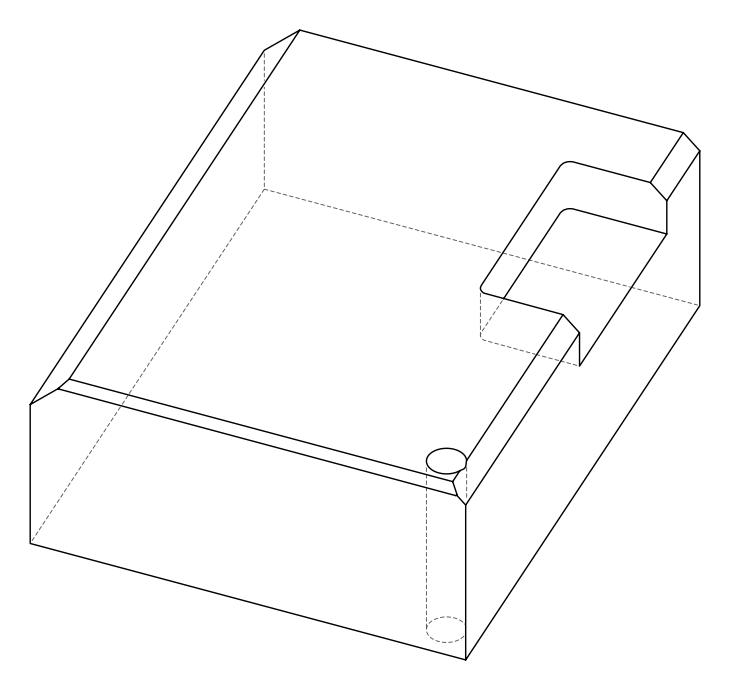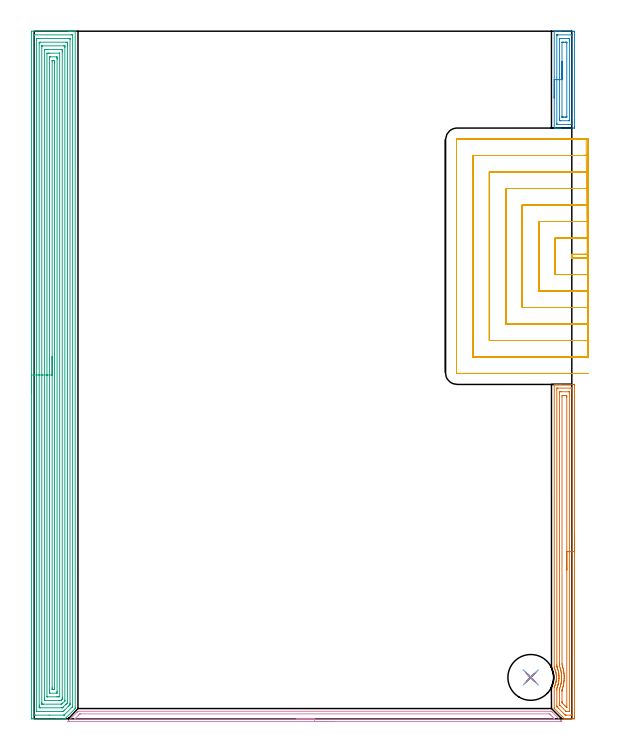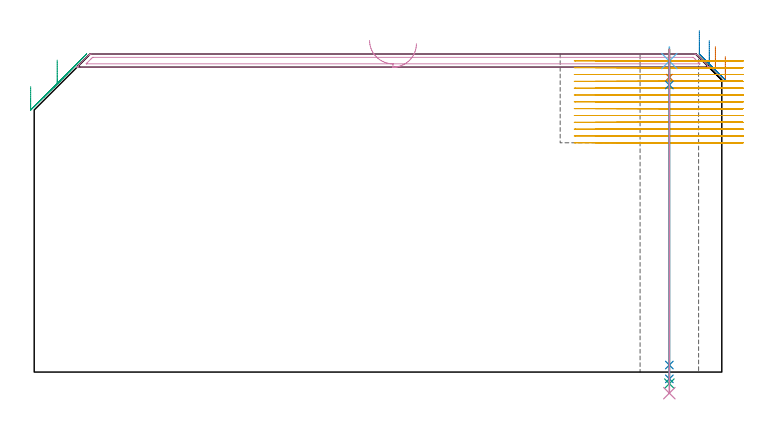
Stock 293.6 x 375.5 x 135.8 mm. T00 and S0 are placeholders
(PLAN: 10 operations, 6 tool changes, 97 min)
(1 AREA_MILL | FG_CHAMFER_SURFACE | UGT0205_001 | 6.07 min | 11638 mm3)
(2 AREA_MILL_1 | FG_CHAMFER_SURFACE_1 | UGT0205_001 | 1.96 min | 3646 mm3)
(3 AREA_MILL_2 | FG_CHAMFER_SURFACE_2 | UGT0205_001 | 27.3 min | 107248 mm3)
(4 AREA_MILL_3 | FG_CHAMFER_SURFACE_3 | UGT0205_001 | 4.44 min | 4102 mm3)
(5 MILL_SLOT | SLOT_PARTIAL_RECTANGULAR | NXT0201_011 | Follow Part, ap 3, ae 75% | 55.35 min | 364718 mm3)
(6 SPOT_DRILL | STEP1HOLE | NXT0321_9005460120000 | 0.05 min | 169 mm3)
(7 DRILL_BLIND_HOLE_INTO_CENTER | STEP1HOLE | NXT0301_037 | 0.05 min | 230 mm3)
(8 GUN_DRILL_THROUGH_HOLE | STEP1HOLE | UGT0307_002 | 0.61 min | 3527 mm3)
(9 SPADE_DRILL_TO_ENLARGE_THROUGH_HOLE | STEP1HOLE | UGT0306_006 | 0.57 min | 21635 mm3)
(10 DRILL_TO_ENLARGE_THROUGH_HOLE | STEP1HOLE | UGT0301_059 | 0.59 min | 41029 mm3)
(TOOL UGT0205_001 | Chamfer Mill 20 x 3 x 45 deg. | D20 FL50 Z2)
(TOOL NXT0201_011 | ENDMILL 12mm [2P460-1200-NA 1630] | D12 FL38 Z6)
(TOOL NXT0321_9005460120000 | NC Spot Drill, 142deg, 12mm, Carbide, Uncoated | D12 PA142 FL30 Z2)
(TOOL NXT0301_037 | Carbide Drill 6.6mm [860.1-0660-033A1-MM 2214] | D6.6 PA140 FL53 Z2)
(TOOL UGT0307_002 | Gun Drill 6 mm | D6 PA130 FL24 Z1)
(TOOL UGT0306_006 | Spade Drill 15.5mm | D15.5 PA132 FL10 Z2)
(TOOL UGT0301_059 | Twist Drill 25 mm | D25 PA118 FL160 Z2)
(OP 1 AREA_MILL)
G17 G21 G94 G90
T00 M6
G54
G17 G0 G90 X295.1 Y101.3 S1061 M3
G43 Z145.8 H0
Z134.7
G94 G1 Y101.262 Z133.828 F250.
Y101.148 Z132.964
Y100.959 Z132.112
Y100.697 Z131.28
Y100.363 Z130.474
Y99.96 Z129.7
Y99.492 Z128.964
Y98.96 Z128.272
Y98.371 Z127.629
Y97.728 Z127.04
Y97.036 Z126.508
Y96.3 Z126.04
Y95.526 Z125.637
Y94.72 Z125.303
Y93.888 Z125.041
Y93.036 Z124.852
Y92.172 Z124.738
Y91.3 Z124.7
Y0.882
X295.098 Y0.619 Z124.702
X295.091 Y0.007 Z124.705
X295.084 Y0.004 Z124.712
X294.469 Y0. Z125.327
X294.194 Z125.602
X292.68 Z127.114
X292.13 Z127.666
X291.786 Z128.01
X291.236 Z128.56
X290.891 Z128.903
X289.894 Z129.906
X289.596 Y0.01 Z130.202
X289.55 Y0.053 Z130.248
X289.427 Y0.172 Z130.371
X289.383 Y0.216 Z130.415
X284.108 Y5.492 Z135.689
X284.006 Y5.598 Z135.791
X284. Y5.979 Z135.8
Y17.147
X284.005 Y17.253 Z135.79
X284.011 Y17.287 Z135.784
X284.147 Y17.594 Z135.649
X284.179 Y17.665 Z135.618
X284.344 Y18.073 Z135.456
X284.359 Y18.11 Z135.441
X284.522 Y18.558 Z135.277
X284.664 Y19.003 Z135.135
X284.788 Y19.45 Z135.01
X284.8 Y19.495 Z134.999
X284.879 Y19.827 Z134.917
X284.929 Y20.027 Z134.87
X284.938 Y20.061 Z134.862
X284.988 Y20.343 Z134.807
X285.06 Y20.788 Z134.735
X285.107 Y21.167 Z134.685
X285.116 Y21.235 Z134.676
X285.159 Y21.681 Z134.635
X285.176 Y21.954 Z134.621
X285.185 Y22.128 Z134.609
Y22.23 Z134.604
X285.194 Y22.574 Z134.601
X285.187 Y23.02 Z134.61
X285.177 Y23.191 Z134.616
X285.172 Y23.291 Z134.623
X285.163 Y23.467 Z134.633
X285.127 Y23.848 Z134.664
X285.122 Y23.913 Z134.671
X285.074 Y24.321 Z134.726
X285.069 Y24.36 Z134.73
X284.999 Y24.805 Z134.801
X284.938 Y25.139 Z134.862
X284.873 Y25.419 Z134.924
X284.819 Y25.634 Z134.976
X284.803 Y25.698 Z134.992
X284.679 Y26.146 Z135.118
X284.629 Y26.309 Z135.171
X284.559 Y26.528 Z135.238
X284.539 Y26.591 Z135.258
X284.379 Y27.038 Z135.42
X284.226 Y27.421 Z135.571
X284.201 Y27.483 Z135.596
X284.077 Y27.766 Z135.72
X284.043 Y27.849 Z135.755
X284.006 Y27.942 Z135.792
X284. Y28.315 Z135.8
Y182.428
X284.003 Y182.59 Z135.788
X284.068 Y182.594 Z135.723
X284.487 Y182.6 Z135.313
X284.836 Z134.963
X285.526 Z134.27
X286.765 Z133.032
X287.314 Z132.48
X287.934 Z131.862
X294.469 Z125.329
X294.745 Y182.598 Z125.052
X295.092 Y182.59 Z124.706
X295.099 Y182.244 Z124.699
X295.1 Y91.3 Z124.7
X293.686 Z126.114
X293.685 Y2.406 Z126.115
X293.684 Y2.296 Z126.116
X293.679 Y2.184 Z126.121
X293.669 Y2.01 Z126.131
X293.574 Y2.008 Z126.226
X293.085 Y2.001 Z126.715
X290.403 Y2. Z129.397
X290.2 Y2.004 Z129.6
X290.099 Y2.008 Z129.701
X290.05 Y2.012 Z129.75
X289.997 Y2.061 Z129.803
X289.645 Y2.406 Z130.155
X286.071 Y5.979 Z133.729
X285.526 Y6.528 Z134.274
X285.442 Y6.617 Z134.358
X285.423 Y6.638 Z134.377
X285.42 Y6.688 Z134.38
X285.417 Y6.761 Z134.383
X285.415 Y6.873 Z134.385
X285.414 Y6.984 Z134.386
X285.415 Y15.807 Z134.385
X285.416 Y15.917 Z134.384
X285.426 Y16.7 Z134.374
X285.526 Y16.966 Z134.274
X285.695 Y17.425 Z134.105
X285.754 Y17.594 Z134.046
X285.918 Y18.095 Z133.882
X286.036 Y18.487 Z133.764
X286.084 Y18.655 Z133.716
X286.119 Y18.787 Z133.681
X286.266 Y19.38 Z133.534
X286.282 Y19.449 Z133.518
X286.294 Y19.507 Z133.506
X286.42 Y20.214 Z133.38
X286.428 Y20.266 Z133.372
X286.429 Y20.274 Z133.371
X286.525 Y21.062 Z133.275
X286.535 Y21.167 Z133.265
X286.586 Y21.895 Z133.214
X286.594 Y22.061 Z133.206
X286.601 Y22.774 Z133.199
X286.597 Y22.954 Z133.203
X286.563 Y23.704 Z133.237
X286.552 Y23.848 Z133.248
X286.513 Y24.243 Z133.287
X286.462 Y24.699 Z133.338
X286.456 Y24.741 Z133.344
X286.42 Y24.981 Z133.38
X286.306 Y25.634 Z133.494
X286.294 Y25.697 Z133.506
X286.276 Y25.778 Z133.524
X286.087 Y26.528 Z133.713
X285.956 Y26.991 Z133.844
X285.819 Y27.421 Z133.981
X285.526 Y28.233 Z134.274
X285.495 Y28.315 Z134.305
X285.476 Y28.365 Z134.324
X285.421 Y28.526 Z134.379
X285.419 Y28.622 Z134.381
X285.416 Y28.817 Z134.384
X285.414 Y29.208 Z134.386
Y29.319
X285.415 Y180.194 Z134.385
X285.416 Y180.304 Z134.384
X285.421 Y180.416 Z134.379
X285.431 Y180.59 Z134.369
X285.526 Y180.592 Z134.274
X286.015 Y180.599 Z133.785
X293.168 Y180.6 Z126.632
X293.574 Y180.598 Z126.226
X293.632 Y180.595 Z126.168
X293.666 Y180.59 Z126.134
X293.679 Y180.585 Z126.121
X293.681 Y180.528 Z126.119
X293.685 Y180.306 Z126.115
X293.686 Y180.194 Z126.114
Y180.083
Y91.3
X292.272 Z127.528
X292.271 Y4.601 Z127.529
X292.269 Y4.192 Z127.531
X292.267 Y4.072 Z127.533
X292.265 Y4.02 Z127.535
X292.171 Y4.01 Z127.629
X291.976 Y4.002 Z127.824
X291.786 Y4.001 Z128.014
X291.084 Y4. Z128.716
X290.891 Y4.001 Z128.909
X290.699 Y4.005 Z129.101
X290.571 Y4.01 Z129.229
X290.491 Y4.02 Z129.309
X290.455 Y4.053 Z129.345
X290.308 Y4.192 Z129.492
X287.314 Y7.185 Z132.486
X287.025 Y7.478 Z132.775
X286.881 Y7.627 Z132.919
X286.848 Y7.664 Z132.952
X286.835 Y7.699 Z132.965
X286.834 Y7.766 Z132.966
X286.83 Y8.25 Z132.97
X286.829 Y8.66 Z132.971
X286.828 Y9.145 Z132.972
X286.829 Y15.398 Z132.971
X286.831 Y15.807 Z132.969
X286.834 Y16.049 Z132.966
X286.837 Y16.167 Z132.963
X286.867 Y16.254 Z132.933
X287.02 Y16.7 Z132.78
X287.094 Y16.921 Z132.706
X287.31 Y17.594 Z132.49
X287.314 Y17.609 Z132.486
X287.496 Y18.306 Z132.305
X287.54 Y18.487 Z132.26
X287.663 Y19.032 Z132.137
X287.725 Y19.38 Z132.075
X287.796 Y19.793 Z132.004
X287.86 Y20.274 Z131.94
X287.899 Y20.583 Z131.901
X287.955 Y21.167 Z131.845
X287.972 Y21.403 Z131.828
X288.008 Y22.061 Z131.792
X288.012 Y22.257 Z131.788
Y22.954
X288.006 Y23.156 Z131.794
X287.973 Y23.848 Z131.827
X287.952 Y24.104 Z131.848
X287.887 Y24.741 Z131.913
X287.841 Y25.108 Z131.959
X287.756 Y25.634 Z132.044
X287.662 Y26.181 Z132.138
X287.584 Y26.528 Z132.216
X287.383 Y27.353 Z132.417
X287.364 Y27.421 Z132.436
X287.314 Y27.593 Z132.486
X287.085 Y28.315 Z132.715
X286.847 Y29.001 Z132.953
X286.835 Y29.208 Z132.965
X286.831 Y29.691 Z132.969
X286.829 Y30.101 Z132.971
Y30.587
Y177.999
X286.831 Y178.407 Z132.969
X286.833 Y178.528 Z132.967
X286.835 Y178.58 Z132.965
X286.929 Y178.59 Z132.871
X287.124 Y178.598 Z132.676
X287.314 Y178.599 Z132.486
X288.016 Y178.6 Z131.784
X291.978 Y178.599 Z127.822
X292.107 Y178.597 Z127.693
X292.209 Y178.592 Z127.591
X292.265 Y178.588 Z127.535
X292.266 Y178.568 Z127.534
X292.269 Y178.407 Z127.531
X292.271 Y177.923 Z127.529
X292.272 Y177.514 Z127.528
Y91.3
X290.857 Z128.943
Y6.462
X290.855 Y6.257 Z128.945
X290.853 Y6.154 Z128.947
X290.851 Y6.118 Z128.949
X290.824 Y6.136 Z128.976
X290.076 Y6.873 Z129.724
X289.997 Y6.952 Z129.803
X289.182 Y7.766 Z130.618
X289.103 Y7.846 Z130.697
X288.299 Y8.66 Z131.501
X288.25 Y8.718 Z131.55
X288.247 Y8.768 Z131.553
X288.245 Y8.874 Z131.555
X288.243 Y9.089 Z131.557
Y9.519
Y14.913
X288.245 Y15.343 Z131.555
X288.247 Y15.558 Z131.553
X288.25 Y15.663 Z131.55
X288.273 Y15.743 Z131.527
X288.292 Y15.807 Z131.508
X288.485 Y16.424 Z131.315
X288.569 Y16.7 Z131.231
X288.687 Y17.115 Z131.113
X288.816 Y17.594 Z130.984
X288.873 Y17.823 Z130.927
X289.028 Y18.487 Z130.772
X289.04 Y18.549 Z130.76
X289.103 Y18.894 Z130.697
X289.173 Y19.31 Z130.627
X289.183 Y19.38 Z130.617
X289.277 Y20.1 Z130.523
X289.297 Y20.274 Z130.503
X289.358 Y20.913 Z130.442
X289.377 Y21.167 Z130.423
X289.41 Y21.754 Z130.39
X289.423 Y22.061 Z130.377
X289.427 Y22.63 Z130.373
X289.426 Y22.954 Z130.374
X289.405 Y23.545 Z130.395
X289.39 Y23.848 Z130.41
X289.341 Y24.503 Z130.459
X289.317 Y24.741 Z130.483
X289.229 Y25.508 Z130.571
X289.21 Y25.634 Z130.59
X289.103 Y26.306 Z130.697
X289.064 Y26.528 Z130.736
X289.055 Y26.576 Z130.745
X288.86 Y27.421 Z130.94
X288.783 Y27.741 Z131.017
X288.627 Y28.315 Z131.173
X288.424 Y28.993 Z131.376
X288.25 Y29.533 Z131.55
X288.243 Y30.101 Z131.557
Y175.727
X288.25 Y176.579 Z131.55
X289.103 Y176.599 Z130.697
X289.124 Y176.6 Z130.676
X289.997 Z129.803
X290.018 Z129.782
X290.85 Y176.578 Z128.95
X290.857 Y175.762 Z128.943
Y175.727
Y91.3
Y90.428 Z128.981
Y89.564 Z129.095
Y88.712 Z129.283
Y87.88 Z129.546
Y87.074 Z129.88
Y86.3 Z130.282
Y85.564 Z130.751
Y84.872 Z131.282
Y84.229 Z131.872
Y83.64 Z132.515
Y83.108 Z133.207
Y82.64 Z133.943
Y82.237 Z134.716
Y81.903 Z135.522
Y81.641 Z136.354
Y81.452 Z137.206
Y81.338 Z138.071
Y81.3 Z138.943
G0 Z145.8
M5
M2
(OP 2 AREA_MILL_1)
G17 G21 G94 G90
T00 M6
G54
G17 G0 G90 X284. Y339.05 S1061 M3
G43 Z145.8 H0
G94 G1 Y339.088 Z144.928 F250.
Y339.202 Z144.063
Y339.391 Z143.212
Y339.653 Z142.38
Y339.987 Z141.574
Y340.39 Z140.8
Y340.858 Z140.064
Y341.39 Z139.372
Y341.979 Z138.729
Y342.622 Z138.14
Y343.314 Z137.608
Y344.05 Z137.14
Y344.824 Z136.737
Y345.63 Z136.403
Y346.462 Z136.141
Y347.313 Z135.952
Y348.178 Z135.838
Y349.05 Z135.8
Y375.352
X284.003 Y375.49 Z135.788
X284.044 Y375.498 Z135.747
X284.061 Y375.499 Z135.731
X284.418 Y375.5 Z135.381
X284.933 Z134.866
X285.526 Z134.27
X286.716 Z133.081
X287.314 Z132.48
X294.769 Y375.499 Z125.028
X295.092 Y375.49 Z124.705
X295.099 Y375.169 Z124.699
X295.1 Y323.194 Z124.7
X295.098 Y322.929 Z124.701
X295.092 Y322.61 Z124.706
X294.768 Y322.6 Z125.029
X287.314 Z132.48
X286.716 Z133.081
X286.42 Z133.376
X285.822 Z133.974
X285.526 Z134.27
X284.933 Z134.866
X284.631 Z135.168
X284.418 Z135.381
X284.061 Y322.601 Z135.731
X284.044 Y322.602 Z135.747
X284.003 Y322.61 Z135.788
X284. Y322.748 Z135.8
Y349.05
X285.414 Z134.386
X285.415 Y373.345 Z134.385
X285.417 Y373.419 Z134.383
X285.421 Y373.476 Z134.379
X285.425 Y373.491 Z134.375
X285.432 Y373.493 Z134.368
X285.526 Y373.496 Z134.274
X286.042 Y373.5 Z133.758
X293.574 Y373.499 Z126.226
X293.628 Y373.497 Z126.172
X293.661 Y373.494 Z126.139
X293.674 Y373.491 Z126.126
X293.679 Y373.455 Z126.121
X293.684 Y373.234 Z126.116
X293.685 Y373.123 Z126.115
Y324.755
X293.683 Y324.681 Z126.117
X293.679 Y324.624 Z126.121
X293.675 Y324.609 Z126.125
X293.668 Y324.607 Z126.132
X293.574 Y324.603 Z126.226
X293.058 Y324.6 Z126.742
X285.526 Y324.601 Z134.274
X285.472 Y324.603 Z134.328
X285.439 Y324.606 Z134.361
X285.426 Y324.609 Z134.374
X285.421 Y324.645 Z134.379
X285.416 Y324.866 Z134.384
X285.415 Y324.977 Z134.385
X285.414 Y349.05 Z134.386
X286.828 Z132.972
X286.829 Y370.932 Z132.971
X286.831 Y371.34 Z132.969
X286.833 Y371.46 Z132.967
X286.835 Y371.482 Z132.965
X286.887 Y371.49 Z132.913
X286.994 Y371.496 Z132.806
X287.154 Y371.5 Z132.646
X291.786 Y371.499 Z128.014
X291.946 Y371.497 Z127.854
X292.26 Y371.49 Z127.54
X292.265 Y371.34 Z127.535
X292.27 Y370.857 Z127.53
X292.271 Y370.448 Z127.529
X292.272 Y369.964 Z127.528
X292.271 Y327.167 Z127.529
X292.269 Y326.76 Z127.531
X292.267 Y326.64 Z127.533
X292.265 Y326.618 Z127.535
X292.213 Y326.61 Z127.587
X292.107 Y326.604 Z127.693
X291.946 Y326.6 Z127.854
X287.314 Y326.601 Z132.486
X287.154 Y326.603 Z132.646
X286.84 Y326.61 Z132.96
X286.835 Y326.76 Z132.965
X286.83 Y327.243 Z132.97
X286.829 Y327.652 Z132.971
X286.828 Y328.136 Z132.972
Y349.05
X288.243 Z131.557
Y369.308
X288.245 Y369.415 Z131.555
X288.247 Y369.468 Z131.553
X288.249 Y369.487 Z131.551
X288.273 Y369.493 Z131.527
X289.103 Y369.5 Z130.697
X289.16 Z130.64
X289.997 Z129.803
X290.054 Z129.746
X290.836 Y369.49 Z128.964
X290.851 Y369.487 Z128.949
X290.853 Y369.469 Z128.947
X290.855 Y369.418 Z128.945
X290.857 Y369.316 Z128.943
Y369.11
Y328.792
X290.855 Y328.684 Z128.945
X290.853 Y328.632 Z128.947
X290.851 Y328.613 Z128.949
X290.827 Y328.607 Z128.973
X289.997 Y328.6 Z129.803
X289.94 Z129.86
X289.103 Z130.697
X289.046 Z130.754
X288.264 Y328.61 Z131.536
X288.249 Y328.613 Z131.551
X288.247 Y328.631 Z131.553
X288.245 Y328.682 Z131.555
X288.243 Y328.784 Z131.557
Y328.99
Y349.05
Y349.922 Z131.595
Y350.786 Z131.709
Y351.638 Z131.898
Y352.47 Z132.16
Y353.276 Z132.494
Y354.05 Z132.897
Y354.786 Z133.366
Y355.478 Z133.897
Y356.121 Z134.486
Y356.71 Z135.129
Y357.241 Z135.822
Y357.71 Z136.557
Y358.113 Z137.331
Y358.447 Z138.137
Y358.709 Z138.969
Y358.898 Z139.821
Y359.012 Z140.686
Y359.05 Z141.557
G0 Z145.8
M5
M2
(OP 3 AREA_MILL_2)
G17 G21 G94 G90
T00 M6
G54
G17 G0 G90 X-1.5 Y177.75 S1061 M3
G43 Z145.8 H0
Z121.9
G94 G1 Y177.788 Z121.028 F250.
Y177.902 Z120.164
Y178.091 Z119.312
Y178.353 Z118.48
Y178.687 Z117.674
Y179.09 Z116.9
Y179.558 Z116.164
Y180.09 Z115.472
Y180.679 Z114.829
Y181.322 Z114.24
Y182.014 Z113.708
Y182.75 Z113.24
Y183.524 Z112.837
Y184.33 Z112.503
Y185.162 Z112.241
Y186.013 Z112.052
Y186.878 Z111.938
Y187.75 Z111.9
Y374.884
X-1.495 Y375.304 Z111.903
X-1.492 Y375.49 Z111.906
X-1.302 Y375.5 Z112.096
X18.67 Z132.065
X19.279 Z132.674
X19.826 Z133.223
X20.162 Z133.558
X20.709 Z134.106
X21.045 Z134.44
X22.041 Z135.441
X22.389 Y375.492 Z135.78
X22.397 Y375.491 Z135.788
X22.4 Y375.33 Z135.8
Y5.976
X22.396 Y5.604 Z135.787
X22.372 Y5.572 Z135.772
X16.925 Y0.124 Z130.323
X16.819 Y0.021 Z130.217
X16.791 Y0.001 Z130.188
X16.63 Y0. Z130.029
X16.568 Z129.967
X15.748 Z129.142
X13.646 Z127.043
X12.216 Z125.612
X-1.237 Z112.16
X-1.303 Y0.001 Z112.095
X-1.492 Y0.01 Z111.906
X-1.499 Y0.2 Z111.899
X-1.5 Y35.704 Z111.9
Y187.75
X-0.086 Z113.314
X-0.085 Y373.41 Z113.315
X-0.084 Y373.461 Z113.316
X-0.081 Y373.485 Z113.319
X-0.08 Y373.49 Z113.32
X-0.058 Y373.492 Z113.342
X0.341 Y373.499 Z113.741
X20.162 Z133.562
X20.65 Y373.497 Z134.05
X20.875 Y373.49 Z134.275
X20.979 Y373.479 Z134.379
X20.985 Y373.158 Z134.385
Y373.097
Y6.869
X20.98 Y6.662 Z134.38
X20.978 Y6.64 Z134.378
X20.963 Y6.62 Z134.363
X20.928 Y6.58 Z134.328
X20.864 Y6.515 Z134.264
X20.688 Y6.337 Z134.088
X16.691 Y2.341 Z130.091
X16.63 Y2.282 Z130.03
X16.372 Y2.034 Z129.772
X16.326 Y2.01 Z129.726
X16.267 Y2.006 Z129.667
X16.144 Y2.001 Z129.544
X8.2 Y2. Z121.6
X0.738 Y2.001 Z114.138
X0.25 Y2.003 Z113.65
X0.025 Y2.01 Z113.425
X-0.079 Y2.021 Z113.321
X-0.085 Y2.342 Z113.315
Y2.403
X-0.086 Y187.75 Z113.314
X1.328 Z114.728
X1.329 Y370.713 Z114.729
X1.331 Y371.311 Z114.731
X1.334 Y371.458 Z114.734
X1.335 Y371.486 Z114.735
X1.372 Y371.491 Z114.772
X1.436 Y371.498 Z114.836
X1.621 Y371.499 Z115.021
X2.317 Y371.5 Z115.717
X19.093 Y371.499 Z132.493
X19.279 Y371.495 Z132.679
X19.466 Y371.49 Z132.866
X19.565 Y371.479 Z132.965
X19.568 Y371.409 Z132.968
X19.569 Y371.311 Z132.969
X19.571 Y371.015 Z132.971
Y8.656
X19.57 Y8.361 Z132.97
X19.566 Y7.762 Z132.966
X19.565 Y7.693 Z132.965
X19.529 Y7.641 Z132.929
X19.466 Y7.573 Z132.866
X19.279 Y7.38 Z132.679
X19.026 Y7.125 Z132.426
X18.77 Y6.869 Z132.17
X16.63 Y4.73 Z130.03
X16.361 Y4.462 Z129.761
X16.087 Y4.189 Z129.487
X15.912 Y4.023 Z129.312
X15.748 Y4.01 Z129.148
X15.051 Y4.001 Z128.451
X1.807 Z115.207
X1.621 Y4.004 Z115.021
X1.434 Y4.01 Z114.834
X1.335 Y4.021 Z114.735
X1.332 Y4.091 Z114.732
X1.33 Y4.189 Z114.73
X1.329 Y4.485 Z114.729
X1.328 Y187.75 Z114.728
X2.743 Z116.143
Y368.631
X2.747 Y369.278 Z116.147
X2.75 Y369.49 Z116.15
X3.411 Y369.5 Z116.811
X17.537 Z130.937
X17.947 Y369.494 Z131.347
X18.145 Y369.49 Z131.545
X18.15 Y369.377 Z131.55
X18.156 Y368.874 Z131.556
X18.157 Y368.631 Z131.557
Y367.979
Y9.549
X18.155 Y8.9 Z131.555
X18.153 Y8.777 Z131.553
X18.15 Y8.721 Z131.55
X18.096 Y8.656 Z131.496
X17.807 Y8.359 Z131.207
X17.513 Y8.062 Z130.913
X17.364 Y7.913 Z130.764
X16.032 Y6.581 Z129.432
X15.748 Y6.297 Z129.148
X15.587 Y6.139 Z128.987
X15.482 Y6.039 Z128.882
X15.451 Y6.012 Z128.851
X15.401 Y6.008 Z128.801
X15.294 Y6.004 Z128.694
X14.865 Y6. Z128.265
X3.363 Z116.763
X2.953 Y6.006 Z116.353
X2.755 Y6.01 Z116.155
X2.75 Y6.123 Z116.15
X2.744 Y6.626 Z116.144
X2.743 Y6.869 Z116.143
Y7.521
Y187.75
X4.157 Z117.557
Y367.072
X4.159 Y367.3 Z117.559
X4.163 Y367.452 Z117.563
X4.165 Y367.492 Z117.565
X4.17 Y367.494 Z117.57
X4.189 Y367.497 Z117.589
X4.27 Y367.499 Z117.67
X15.983 Y367.5 Z129.383
X16.63 Y367.496 Z130.03
X16.722 Y367.493 Z130.122
X16.731 Y367.491 Z130.131
X16.736 Y367.458 Z130.136
X16.74 Y367.338 Z130.14
X16.742 Y367.186 Z130.142
X16.743 Y366.958 Z130.143
Y366.844
Y10.214
X16.74 Y9.986 Z130.14
X16.736 Y9.835 Z130.136
X16.732 Y9.742 Z130.132
X16.716 Y9.724 Z130.116
X16.63 Y9.63 Z130.03
X15.658 Y8.656 Z129.058
X15.257 Y8.258 Z128.657
X15.125 Y8.129 Z128.525
X15.018 Y8.029 Z128.418
X14.985 Y8.01 Z128.385
X14.945 Y8.006 Z128.345
X14.865 Y8.003 Z128.265
X14.629 Y8. Z128.029
X4.917 Z118.317
X4.27 Y8.004 Z117.67
X4.178 Y8.007 Z117.578
X4.169 Y8.009 Z117.569
X4.164 Y8.041 Z117.564
X4.16 Y8.162 Z117.56
X4.158 Y8.313 Z117.558
X4.157 Y8.542 Z117.557
Y8.656
Y187.75
X5.571 Z118.971
X5.572 Y365.293 Z118.972
X5.573 Y365.41 Z118.973
X5.576 Y365.468 Z118.976
X5.578 Y365.489 Z118.978
X5.604 Y365.494 Z119.004
X6.035 Y365.498 Z119.435
X6.482 Y365.5 Z119.882
X6.918 Z120.318
X14.865 Y365.499 Z128.265
X15.314 Y365.497 Z128.714
X15.322 Y365.49 Z128.722
X15.325 Y365.486 Z128.725
X15.328 Y365.058 Z128.728
X15.329 Y364.588 Z128.729
Y364.165
X15.328 Y11.76 Z128.728
X15.326 Y11.335 Z128.726
X15.322 Y10.872 Z128.722
X15.313 Y10.772 Z128.713
X15.244 Y10.701 Z128.644
X14.994 Y10.442 Z128.394
X14.929 Y10.377 Z128.329
X14.865 Y10.314 Z128.265
X14.609 Y10.068 Z128.009
X14.528 Y10.01 Z127.928
X14.415 Y10.004 Z127.815
X13.982 Y10.001 Z127.382
X13.536 Y10. Z126.936
X6.035 Y10.001 Z119.435
X5.586 Y10.003 Z118.986
X5.578 Y10.01 Z118.978
X5.575 Y10.015 Z118.975
X5.572 Y10.442 Z118.972
X5.571 Y10.912 Z118.971
Y11.335
Y187.75
X6.985 Z120.385
X6.986 Y363.203 Z120.386
X6.987 Y363.271 Z120.387
X6.992 Y363.468 Z120.392
X7.35 Y363.49 Z120.75
X7.577 Y363.498 Z120.977
X7.801 Y363.499 Z121.201
X8.458 Y363.5 Z121.858
X13.851 Y363.499 Z127.251
X13.874 Y363.497 Z127.274
X13.896 Y363.491 Z127.296
X13.908 Y363.484 Z127.308
X13.91 Y363.46 Z127.31
X13.914 Y363.34 Z127.314
Y12.297
X13.913 Y12.229 Z127.313
X13.908 Y12.032 Z127.308
X13.55 Y12.01 Z126.95
X13.323 Y12.002 Z126.723
X13.099 Y12.001 Z126.499
X12.442 Y12. Z125.842
X7.049 Y12.001 Z120.449
X7.026 Y12.003 Z120.426
X7.004 Y12.009 Z120.404
X6.992 Y12.016 Z120.392
X6.99 Y12.04 Z120.39
X6.986 Y12.16 Z120.386
X6.985 Y187.75 Z120.385
X8.4 Z121.8
Y360.592
X8.401 Y360.878 Z121.801
X8.407 Y361.485 Z121.807
X8.67 Y361.5 Z122.07
X8.684 Z122.084
X12.216 Y361.499 Z125.616
X12.493 Y361.485 Z125.893
X12.498 Y361.2 Z125.898
X12.5 Y360.592 Z125.9
Y360.304
Y14.908
X12.499 Y14.622 Z125.899
X12.493 Y14.015 Z125.893
X12.23 Y14. Z125.63
X12.216 Z125.616
X8.684 Y14.001 Z122.084
X8.407 Y14.015 Z121.807
X8.402 Y14.3 Z121.802
X8.4 Y14.908 Z121.8
Y15.196
Y187.75
X9.814 Z123.214
Y358.805
X9.818 Y359.444 Z123.218
X9.82 Y359.483 Z123.22
X9.85 Y359.49 Z123.25
X9.935 Y359.495 Z123.335
X10.107 Y359.499 Z123.507
X10.88 Y359.5 Z124.28
X10.996 Y359.498 Z124.396
X11.054 Y359.494 Z124.454
X11.078 Y359.49 Z124.478
X11.079 Y359.474 Z124.479
X11.085 Y359.056 Z124.485
X11.086 Y358.805 Z124.486
Y358.162
Y16.695
X11.082 Y16.056 Z124.482
X11.08 Y16.017 Z124.48
X11.05 Y16.01 Z124.45
X10.965 Y16.005 Z124.365
X10.793 Y16.001 Z124.193
X10.02 Y16. Z123.42
X9.904 Y16.002 Z123.304
X9.846 Y16.006 Z123.246
X9.822 Y16.01 Z123.222
X9.821 Y16.026 Z123.221
X9.815 Y16.444 Z123.215
X9.814 Y16.695 Z123.214
Y17.339
Y187.75
Y188.622 Z123.252
Y189.486 Z123.366
Y190.338 Z123.554
Y191.17 Z123.817
Y191.976 Z124.151
Y192.75 Z124.553
Y193.486 Z125.022
Y194.178 Z125.553
Y194.821 Z126.143
Y195.41 Z126.786
Y195.942 Z127.478
Y196.41 Z128.214
Y196.813 Z128.988
Y197.147 Z129.794
Y197.409 Z130.626
Y197.598 Z131.477
Y197.712 Z132.342
Y197.75 Z133.214
G0 Z145.8
M5
M2
(OP 4 AREA_MILL_3)
G17 G21 G94 G90
T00 M6
G54
G17 G0 G90 X163.2 Y-1.5 S1061 M3
G43 Z145.8 H0
Z140.2
G94 G1 X163.162 Z139.328 F250.
X163.048 Z138.464
X162.859 Z137.612
X162.597 Z136.78
X162.263 Z135.974
X161.86 Z135.2
X161.391 Z134.464
X160.86 Z133.772
X160.271 Z133.129
X159.628 Z132.54
X158.936 Z132.008
X158.2 Z131.54
X157.426 Z131.137
X156.62 Z130.803
X155.788 Z130.541
X154.936 Z130.352
X154.072 Z130.238
X153.2 Z130.2
X18.434
X18.309 Y-1.498
X18.307 Y-1.497 Z130.201
X18.309 Y-1.49 Z130.208
X18.787 Y-1.013 Z130.686
X19.499 Y-0.301 Z131.398
X23.366 Y3.566 Z135.265
X23.487 Y3.687 Z135.386
X23.646 Y3.846 Z135.546
X23.905 Y4.098 Z135.788
X24.258 Y4.1 Z135.8
X282.142
X282.495 Y4.098 Z135.788
X282.754 Y3.846 Z135.546
X283.115 Y3.485 Z135.184
X287.526 Y-0.926 Z130.772
X287.613 Y-1.013 Z130.686
X287.793 Y-1.193 Z130.506
X287.972 Y-1.371 Z130.327
X288.091 Y-1.491 Z130.207
X288.093 Y-1.497 Z130.201
X288.091 Y-1.499 Z130.199
X287.966 Y-1.5 Z130.2
X153.2
Y-0.086 Z131.614
X22.473 Y-0.085 Z131.615
X22.423 Y-0.084 Z131.616
X22.322 Y-0.08 Z131.62
X22.189 Y-0.072 Z131.628
X22.221 Y-0.035 Z131.665
X22.345 Y0.093 Z131.793
X22.473 Y0.223 Z131.923
X24.258 Y2.008 Z133.708
X24.574 Y2.32 Z134.02
X24.897 Y2.635 Z134.335
X24.953 Y2.679 Z134.379
X25.049 Y2.683 Z134.383
X25.1 Y2.685 Z134.385
X281.25
X281.3
X281.401 Y2.681 Z134.381
X281.461 Y2.678 Z134.378
X281.477 Y2.665 Z134.365
X281.511 Y2.635 Z134.335
X282.142 Y2.008 Z133.708
X283.034 Y1.116 Z132.816
X283.927 Y0.223 Z131.923
X284.183 Y-0.035 Z131.665
X284.217 Y-0.074 Z131.626
X284.219 Y-0.077 Z131.623
X284.195 Y-0.08 Z131.62
X284.129 Y-0.083 Z131.617
X284.028 Y-0.085 Z131.615
X283.977 Y-0.086 Z131.614
X153.2
X152.328 Z131.652
X151.463 Z131.766
X150.612 Z131.955
X149.78 Z132.217
X148.974 Z132.551
X148.2 Z132.954
X147.464 Z133.423
X146.772 Z133.954
X146.129 Z134.543
X145.539 Z135.186
X145.008 Z135.878
X144.54 Z136.614
X144.137 Z137.388
X143.803 Z138.194
X143.541 Z139.026
X143.352 Z139.878
X143.238 Z140.743
X143.2 Z141.614
G0 Z145.8
M5
M2
(OP 5 MILL_SLOT)
G17 G21 G94 G90
T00 M6
G54
G17 G0 G90 X302.599 Y253.667 S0 M3
G43 Z145.8 H1
Z132.885
G94 G1 X299.6 Y253.611 F250.
G2 X298.418 Y253.6 R63. F500.
G1 X293.6
Y251.6
X298.418
G2 X299.6 Y251.589 R63.
G1 X302.599 Y251.533 F250.
Y262.679
X299.6 Y262.613
G2 X298.418 Y262.6 R54. F500.
G1 X284.6
Y242.6
X298.418
G2 X299.6 Y242.587 R54.
G1 X302.599 Y242.521 F250.
Y271.694
X299.6 Y271.616
G2 X298.418 Y271.6 R45. F500.
G1 X275.6
Y233.6
X298.418
G2 X299.6 Y233.584 R45.
G1 X302.599 Y233.506 F250.
X302.598 Y280.718
X299.6 Y280.619
G2 X298.418 Y280.6 R36. F500.
G1 X266.6
Y224.6
X298.418
G2 X299.6 Y224.581 R36.
G1 X302.598 Y224.482 F250.
X302.597 Y289.757
X299.6 Y289.626
G2 X298.418 Y289.6 R27. F500.
G1 X257.6
Y215.6
X298.418
G2 X299.6 Y215.574 R27.
G1 X302.597 Y215.443 F250.
X302.594 Y298.836
X299.6 Y298.639
G2 X298.418 Y298.6 R18. F500.
G1 X248.6
Y206.6
X298.418
G2 X299.6 Y206.561 R18.
G1 X302.594 Y206.364 F250.
X302.574 Y308.072
X299.6 Y307.678
G2 X298.418 Y307.6 R9. F500.
G1 X239.6
Y197.6
X298.418
G2 X299.6 Y197.522 R9.
G1 X302.574 Y197.128 F250.
X301.418 Y316.6
X298.418
X231.1 F500.
G3 X230.6 Y316.1 R0.5
G1 Y189.1
G3 X231.1 Y188.6 R0.5
G1 X298.418
X301.418 F250.
G0 X302.6 Y253.602 Z129.969
G1 X299.6 Y253.6
X299.568 F500.
X293.6
Y251.6
X299.568
X299.6
X302.6 Y251.598 F250.
Y262.602
X299.6 Y262.6
X299.568 F500.
X284.6
Y242.6
X299.568
X299.6
X302.6 Y242.598 F250.
Y271.602
X299.6 Y271.6
X299.568 F500.
X275.6
Y233.6
X299.568
X299.6
X302.6 Y233.598 F250.
Y280.603
X299.6 Y280.6
X299.568 F500.
X266.6
Y224.6
X299.568
X299.6
X302.6 Y224.597 F250.
Y289.604
X299.6 Y289.6
X299.568 F500.
X257.6
Y215.6
X299.568
X299.6
X302.6 Y215.596 F250.
Y298.605
X299.6 Y298.6
X299.568 F500.
X248.6
Y206.6
X299.568
X299.6
X302.6 Y206.595 F250.
Y307.611
X299.6 Y307.6
X299.568 F500.
X239.6
Y197.6
X299.568
X299.6
X302.6 Y197.589 F250.
X302.568 Y316.6
X299.568
X231.1 F500.
G3 X230.6 Y316.1 R0.5
G1 Y189.1
G3 X231.1 Y188.6 R0.5
G1 X299.568
X302.568 F250.
G0 X302.6 Y253.6 Z127.054
G1 X299.6
X293.6 F500.
Y251.6
X299.6
X302.6 F250.
Y262.6
X299.6
X284.6 F500.
Y242.6
X299.6
X302.6 F250.
Y271.6
X299.6
X275.6 F500.
Y233.6
X299.6
X302.6 F250.
Y280.6
X299.6
X266.6 F500.
Y224.6
X299.6
X302.6 F250.
Y289.6
X299.6
X257.6 F500.
Y215.6
X299.6
X302.6 F250.
Y298.6
X299.6
X248.6 F500.
Y206.6
X299.6
X302.6 F250.
Y307.6
X299.6
X239.6 F500.
Y197.6
X299.6
X302.6 F250.
Y316.6
X299.6
X231.1 F500.
G3 X230.6 Y316.1 R0.5
G1 Y189.1
G3 X231.1 Y188.6 R0.5
G1 X299.6
X302.6 F250.
G0 Y253.6 Z124.138
G1 X299.6
X293.6 F500.
Y251.6
X299.6
X302.6 F250.
Y262.6
X299.6
X284.6 F500.
Y242.6
X299.6
X302.6 F250.
Y271.6
X299.6
X275.6 F500.
Y233.6
X299.6
X302.6 F250.
Y280.6
X299.6
X266.6 F500.
Y224.6
X299.6
X302.6 F250.
Y289.6
X299.6
X257.6 F500.
Y215.6
X299.6
X302.6 F250.
Y298.6
X299.6
X248.6 F500.
Y206.6
X299.6
X302.6 F250.
Y307.6
X299.6
X239.6 F500.
Y197.6
X299.6
X302.6 F250.
Y316.6
X299.6
X231.1 F500.
G3 X230.6 Y316.1 R0.5
G1 Y189.1
G3 X231.1 Y188.6 R0.5
G1 X299.6
X302.6 F250.
G0 Y253.6 Z121.223
G1 X299.6
X293.6 F500.
Y251.6
X299.6
X302.6 F250.
Y262.6
X299.6
X284.6 F500.
Y242.6
X299.6
X302.6 F250.
Y271.6
X299.6
X275.6 F500.
Y233.6
X299.6
X302.6 F250.
Y280.6
X299.6
X266.6 F500.
Y224.6
X299.6
X302.6 F250.
Y289.6
X299.6
X257.6 F500.
Y215.6
X299.6
X302.6 F250.
Y298.6
X299.6
X248.6 F500.
Y206.6
X299.6
X302.6 F250.
Y307.6
X299.6
X239.6 F500.
Y197.6
X299.6
X302.6 F250.
Y316.6
X299.6
X231.1 F500.
G3 X230.6 Y316.1 R0.5
G1 Y189.1
G3 X231.1 Y188.6 R0.5
G1 X299.6
X302.6 F250.
G0 Y253.6 Z118.308
G1 X299.6
X293.6 F500.
Y251.6
X299.6
X302.6 F250.
Y262.6
X299.6
X284.6 F500.
Y242.6
X299.6
X302.6 F250.
Y271.6
X299.6
X275.6 F500.
Y233.6
X299.6
X302.6 F250.
Y280.6
X299.6
X266.6 F500.
Y224.6
X299.6
X302.6 F250.
Y289.6
X299.6
X257.6 F500.
Y215.6
X299.6
X302.6 F250.
Y298.6
X299.6
X248.6 F500.
Y206.6
X299.6
X302.6 F250.
Y307.6
X299.6
X239.6 F500.
Y197.6
X299.6
X302.6 F250.
Y316.6
X299.6
X231.1 F500.
G3 X230.6 Y316.1 R0.5
G1 Y189.1
G3 X231.1 Y188.6 R0.5
G1 X299.6
X302.6 F250.
G0 Y253.6 Z115.392
G1 X299.6
X293.6 F500.
Y251.6
X299.6
X302.6 F250.
Y262.6
X299.6
X284.6 F500.
Y242.6
X299.6
X302.6 F250.
Y271.6
X299.6
X275.6 F500.
Y233.6
X299.6
X302.6 F250.
Y280.6
X299.6
X266.6 F500.
Y224.6
X299.6
X302.6 F250.
Y289.6
X299.6
X257.6 F500.
Y215.6
X299.6
X302.6 F250.
Y298.6
X299.6
X248.6 F500.
Y206.6
X299.6
X302.6 F250.
Y307.6
X299.6
X239.6 F500.
Y197.6
X299.6
X302.6 F250.
Y316.6
X299.6
X231.1 F500.
G3 X230.6 Y316.1 R0.5
G1 Y189.1
G3 X231.1 Y188.6 R0.5
G1 X299.6
X302.6 F250.
G0 Y253.6 Z112.477
G1 X299.6
X293.6 F500.
Y251.6
X299.6
X302.6 F250.
Y262.6
X299.6
X284.6 F500.
Y242.6
X299.6
X302.6 F250.
Y271.6
X299.6
X275.6 F500.
Y233.6
X299.6
X302.6 F250.
Y280.6
X299.6
X266.6 F500.
Y224.6
X299.6
X302.6 F250.
Y289.6
X299.6
X257.6 F500.
Y215.6
X299.6
X302.6 F250.
Y298.6
X299.6
X248.6 F500.
Y206.6
X299.6
X302.6 F250.
Y307.6
X299.6
X239.6 F500.
Y197.6
X299.6
X302.6 F250.
Y316.6
X299.6
X231.1 F500.
G3 X230.6 Y316.1 R0.5
G1 Y189.1
G3 X231.1 Y188.6 R0.5
G1 X299.6
X302.6 F250.
G0 Y253.6 Z109.562
G1 X299.6
X293.6 F500.
Y251.6
X299.6
X302.6 F250.
Y262.6
X299.6
X284.6 F500.
Y242.6
X299.6
X302.6 F250.
Y271.6
X299.6
X275.6 F500.
Y233.6
X299.6
X302.6 F250.
Y280.6
X299.6
X266.6 F500.
Y224.6
X299.6
X302.6 F250.
Y289.6
X299.6
X257.6 F500.
Y215.6
X299.6
X302.6 F250.
Y298.6
X299.6
X248.6 F500.
Y206.6
X299.6
X302.6 F250.
Y307.6
X299.6
X239.6 F500.
Y197.6
X299.6
X302.6 F250.
Y316.6
X299.6
X231.1 F500.
G3 X230.6 Y316.1 R0.5
G1 Y189.1
G3 X231.1 Y188.6 R0.5
G1 X299.6
X302.6 F250.
G0 Y253.6 Z106.646
G1 X299.6
X293.6 F500.
Y251.6
X299.6
X302.6 F250.
Y262.6
X299.6
X284.6 F500.
Y242.6
X299.6
X302.6 F250.
Y271.6
X299.6
X275.6 F500.
Y233.6
X299.6
X302.6 F250.
Y280.6
X299.6
X266.6 F500.
Y224.6
X299.6
X302.6 F250.
Y289.6
X299.6
X257.6 F500.
Y215.6
X299.6
X302.6 F250.
Y298.6
X299.6
X248.6 F500.
Y206.6
X299.6
X302.6 F250.
Y307.6
X299.6
X239.6 F500.
Y197.6
X299.6
X302.6 F250.
Y316.6
X299.6
X231.1 F500.
G3 X230.6 Y316.1 R0.5
G1 Y189.1
G3 X231.1 Y188.6 R0.5
G1 X299.6
X302.6 F250.
G0 Y253.6 Z103.731
G1 X299.6
X293.6 F500.
Y251.6
X299.6
X302.6 F250.
Y262.6
X299.6
X284.6 F500.
Y242.6
X299.6
X302.6 F250.
Y271.6
X299.6
X275.6 F500.
Y233.6
X299.6
X302.6 F250.
Y280.6
X299.6
X266.6 F500.
Y224.6
X299.6
X302.6 F250.
Y289.6
X299.6
X257.6 F500.
Y215.6
X299.6
X302.6 F250.
Y298.6
X299.6
X248.6 F500.
Y206.6
X299.6
X302.6 F250.
Y307.6
X299.6
X239.6 F500.
Y197.6
X299.6
X302.6 F250.
Y316.6
X299.6
X231.1 F500.
G3 X230.6 Y316.1 R0.5
G1 Y189.1
G3 X231.1 Y188.6 R0.5
G1 X299.6
X302.6 F250.
G0 Y253.6 Z100.815
G1 X299.6
X293.6 F500.
Y251.6
X299.6
X302.6 F250.
Y262.6
X299.6
X284.6 F500.
Y242.6
X299.6
X302.6 F250.
Y271.6
X299.6
X275.6 F500.
Y233.6
X299.6
X302.6 F250.
Y280.6
X299.6
X266.6 F500.
Y224.6
X299.6
X302.6 F250.
Y289.6
X299.6
X257.6 F500.
Y215.6
X299.6
X302.6 F250.
Y298.6
X299.6
X248.6 F500.
Y206.6
X299.6
X302.6 F250.
Y307.6
X299.6
X239.6 F500.
Y197.6
X299.6
X302.6 F250.
Y316.6
X299.6
X231.1 F500.
G3 X230.6 Y316.1 R0.5
G1 Y189.1
G3 X231.1 Y188.6 R0.5
G1 X299.6
X302.6 F250.
G0 Y253.6 Z97.9
G1 X299.6
X293.6 F500.
Y251.6
X299.6
X302.6 F250.
Y262.6
X299.6
X284.6 F500.
Y242.6
X299.6
X302.6 F250.
Y271.6
X299.6
X275.6 F500.
Y233.6
X299.6
X302.6 F250.
Y280.6
X299.6
X266.6 F500.
Y224.6
X299.6
X302.6 F250.
Y289.6
X299.6
X257.6 F500.
Y215.6
X299.6
X302.6 F250.
Y298.6
X299.6
X248.6 F500.
Y206.6
X299.6
X302.6 F250.
Y307.6
X299.6
X239.6 F500.
Y197.6
X299.6
X302.6 F250.
Y316.6
X299.6
X231.1 F500.
G3 X230.6 Y316.1 R0.5
G1 Y189.1
G3 X231.1 Y188.6 R0.5
G1 X299.6
X302.6 F250.
G0 Z145.8
M5
M2
(OP 6 SPOT_DRILL)
G17 G21 G94 G90
T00 M6
G54
G17 G0 G90 X271.2 Y22.6 S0 M3
G43 Z145.8 H0
G94 G81 G98 Z132.8 F250. R138.8
G80
M5
M2
(OP 7 DRILL_BLIND_HOLE_INTO_CENTER)
G17 G21 G94 G90
T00 M6
G54
G17 G0 G90 X271.2 Y22.6 S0 M3
G43 Z145.8 H1
G94 G81 G98 Z125.9 F250. R137.8
G80
M5
M2
(OP 8 GUN_DRILL_THROUGH_HOLE)
G17 G21 G94 G90
T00 M6
G54
G17 G0 G90 X271.2 Y22.6 M8
G43 Z145.8 H0
Z132.992
S716 M3
G94 G1 Z122.593 F125. M26
G4 X.084
Z3. F250.
G4 X.084
Z-2.899 F125.
G4 X.084
M5
M9
G0 Z132.992
Z145.8
M2
(OP 9 SPADE_DRILL_TO_ENLARGE_THROUGH_HOLE)
G17 G21 G94 G90
T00 M6
G54
G17 G0 G90 X271.2 Y22.6 S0 M3
G43 Z145.8 H0
G94 G73 G98 Z-4.951 F250. Q14.075 R137.8
G80
M5
M2
(OP 10 DRILL_TO_ENLARGE_THROUGH_HOLE)
G17 G21 G94 G90
T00 M6
G54
G17 G0 G90 X271.2 Y22.6 S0 M3
G43 Z145.8 H0
G94 G73 G98 Z-9.011 F250. Q24.135 R137.8
G80
M5
M2
